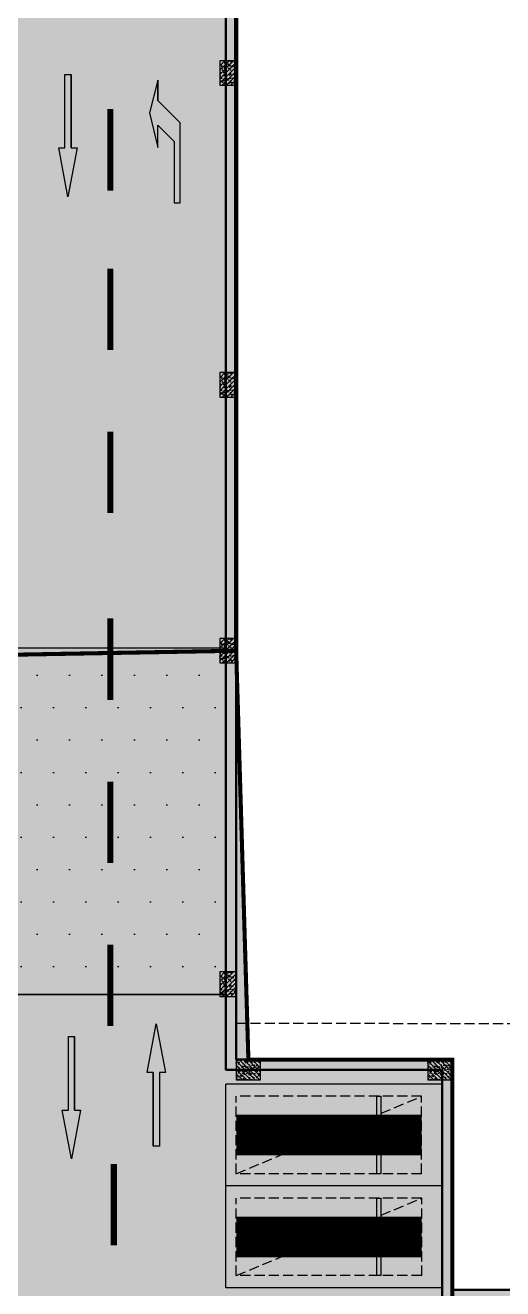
# Model space of a CAD drawing. Extents: x -1338203 to 1886333, y -530034 to 1031844.
# Drawn here: x 635103 to 646815, y 228924 to 259921 of the extents above; entities that cross this region are included whole.
import ezdxf

# ---------------------------------------------------------------- set-up
doc = ezdxf.new("R2010")
doc.units = 0
doc.header["$LTSCALE"] = 1000
doc.header["$MEASUREMENT"] = 0
doc.linetypes.add('A-001-主楼相对位置参照$0$DASH', pattern=[0.35, 0.25, -0.1])
doc.linetypes.add('A-001-平面B2$0$__DASH', pattern=[0.35, 0.25, -0.1])
for name, color, linetype in [('A-001-主楼相对位置参照$0$0G-SITE', 2, 'Continuous'), ('A-001-平面参照B1$0$0A-ELEV-PATT', 8, 'Continuous'), ('A-001-平面参照B1$0$AUDIT_D_220531184525-2', 40, 'Continuous'), ('p-a-regular', 5, 'Continuous'), ('S001地下一墙柱$0$0S-CW-HATCH', 251, 'Continuous'), ('S001地下一墙柱$0$0S-CW-HATCH-UP', 251, 'Continuous'), ('S001地下一墙柱$0$S001地下一墙柱$0$0S-CC-LINE', 52, 'Continuous'), ('S001地下一墙柱$0$S001地下一墙柱$0$0S-CW-HATCH', 251, 'Continuous'), ('S001地下一墙柱$0$S001地下一墙柱$0$0S-CW-HATCH-UP', 251, 'Continuous'), ('中心线', 42, 'Continuous'), ('地面指向箭头', 7, 'Continuous')]:
    doc.layers.add(name, color=color, linetype=linetype)
doc.layers.add('p-a-regular-narrow', color=7, linetype='Continuous', true_color=0x9600ff)
doc.layers.add('p-a-wall', color=7, linetype='Continuous', lineweight=50)
doc.layers.add('p-h-walkable', color=7, linetype='Continuous', lineweight=70, true_color=0xf0f0f0)

# ---------------------------------------------------------------- blocks, each defined once
blk = doc.blocks.new('A-001-平面参照B1')
at = {"layer": 'A-001-平面参照B1$0$0A-ELEV-PATT'}
h = blk.add_hatch(dxfattribs=at)
h.set_pattern_fill('DOTS', color=256, scale=500)
h.set_pattern_definition([(0, (-766365.4, -306889.1), (396.875, 793.75), [0, -793.75])])
h.paths.add_polyline_path([(-132539, -62243), (-126339, -62243), (-126339, -70743), (-132539, -70743)])
at = {"flags": 128}
blk.add_lwpolyline([(-132539, -70743), (-126339, -70743)], dxfattribs=at)
at = {"layer": 'A-001-平面参照B1$0$AUDIT_D_220531184525-2', "ltscale": 0.002}
blk.add_lwpolyline([(-132539, -62243), (-126339, -62243), (-126339, -70743), (-132539, -70743)], close=True, dxfattribs=at)
blk = doc.blocks.new('左转或右转')
at = {"layer": '地面指向箭头'}
blk.add_hatch(color=251, dxfattribs=at).paths.add_polyline_path([(3221046, 2451667), (3221247, 2450864), (3221247, 2451366), (3221799, 2451918), (3221799, 2453874), (3221648, 2453874), (3221648, 2452369), (3221247, 2451968), (3221247, 2452519)])
at = {"layer": '地面指向箭头', "color": 251}
blk.add_lwpolyline([(3221247, 2450864), (3221046, 2451667), (3221247, 2452519), (3221247, 2451968), (3221648, 2452369), (3221648, 2453874), (3221799, 2453874), (3221799, 2451918), (3221247, 2451366), (3221247, 2450864), (3221247, 2451366)], dxfattribs=at)
blk = doc.blocks.new('直行')
at = {"layer": '地面指向箭头'}
blk.add_hatch(color=251, dxfattribs=at).paths.add_polyline_path([(-29241, 4059962), (-29466, 4058762), (-29316, 4058762), (-29316, 4056961), (-29166, 4056961), (-29166, 4058762), (-29016, 4058762)])
at = {"layer": '地面指向箭头', "color": 251}
blk.add_lwpolyline([(-29316, 4058762), (-29316, 4056961), (-29316, 4058762), (-29316, 4058762), (-29466, 4058762), (-29241, 4059962), (-29016, 4058762), (-29166, 4058762), (-29166, 4056961), (-29316, 4056961), (-29316, 4056961)], dxfattribs=at)
blk = doc.blocks.new('A$C9cb663f1')
at = {"layer": '中心线', "color": 251, "const_width": 150}
for points in [[(224545, -103895), (224545, -105895)], [(224545, -107810), (224545, -109810)], [(224545, -111810), (224545, -113810)], [(224545, -116394), (224545, -118394)], [(224545, -120394), (224545, -122394)], [(224545, -124394), (224545, -126394)], [(224630, -129774), (224630, -131774)]]:
    blk.add_lwpolyline(points, dxfattribs=at)
at = {"layer": '地面指向箭头', "color": 251, "rotation": 180}
for p in [(194263, 3953913), (194348, 3930308)]:
    blk.add_blockref('直行', p, dxfattribs=at)
at = {"layer": '地面指向箭头', "color": 251, "linetype": 'Continuous', "xscale": -1, "rotation": 180}
blk.add_blockref('左转或右转', (-2995541, 2347680), dxfattribs=at)
at = {"layer": '地面指向箭头', "color": 251}
blk.add_blockref('直行', (254912, -4186298), dxfattribs=at)
blk = doc.blocks.new('A-001-主楼相对位置参照')
at = {"layer": 'A-001-主楼相对位置参照$0$0G-SITE', "linetype": 'A-001-主楼相对位置参照$0$DASH'}
blk.add_lwpolyline([(-110774, -71476), (-110774, -97598), (-60233, -97598), (-60233, -71436), (-28181, -71359), (-28181, -39250), (-59195, -34274), (-59199, -4282), (-94668, -4272), (-94605, -34368), (-126089, -33751), (-126089, -71447), (-110774, -71476)], dxfattribs=at)

msp = doc.modelspace()

# ---------------------------------------------------------------- hatches: boundary and pattern name
at = {"layer": 'p-h-walkable', "ltscale": 0.002}
h = msp.add_hatch(color=256, dxfattribs=at)
h.dxf.hatch_style = 1
h.paths.add_polyline_path([(514490.7, 277949.1), (514490.7, 273889.1), (520955.8, 273889.1), (534087.5, 256178.4), (538435.4, 250314.4), (543356.6, 253600.3), (543356.6, 247019.1), (549661, 247019.3), (549661, 243449.1), (545126, 243199.1), (545126, 237619.1), (557691, 237619.1), (557441, 242359.1), (578076.6, 242257.5), (578076.6, 244575.6), (585736.6, 244575.6), (585666.6, 241345.6), (590066.6, 241095.6), (590066.6, 238825.6), (593136.6, 238825.6), (593136.6, 241295.6), (598286.6, 241295.6), (598286.6, 244325.6), (613616.6, 244572.5), (613616.6, 241342.5), (618501.6, 241295.6), (618501.6, 238825.6), (621086.6, 238825.6), (621086.6, 241095.6), (626401.6, 241345.6), (626236.6, 244325.6), (640276.6, 244575.6), (640276.6, 286691), (623126.6, 286349.1), (623426.6, 293689.1), (616446.6, 293689.1), (616746.6, 286599.1), (595256.5, 286349.2), (595676.6, 293689.1), (588396.6, 293689.1), (588796.6, 286599.1), (572877.6, 286649.1), (571931.6, 275549.1), (564290.7, 275549.1), (564290.7, 277949.1), (551215.7, 278199.1), (551215.7, 287479.1), (544765.7, 287479.1), (544765.7, 278199.1), (518515.7, 278199.1), (518515.7, 287479.1), (512315.7, 287479.1), (512315.7, 278199.1)])
h = msp.add_hatch(color=256, dxfattribs=at)
h.dxf.hatch_style = 1
h.paths.add_polyline_path([(633826.6, 244460.7), (640276.6, 244575.6), (640576.6, 234544.8), (645576.7, 234544.6), (645576.7, 209278.9), (732355.9, 209029), (732355.1, 235229.9), (738506.7, 235229.9), (738506.6, 268838.9), (732734.3, 268838.9), (732734.3, 272898.9), (711963.1, 272898.9), (711963.1, 278984.7), (717256.7, 278984.7), (717256.7, 284049), (733571.6, 284135.6), (733996.6, 290449.1), (739216.6, 290449.1), (739766.6, 284299.1), (754626.6, 284299.1), (755296.6, 290449.1), (760516.6, 290449.1), (760816.6, 283049.1), (760816.3, 275879.2), (775122.6, 275879.2), (776006.6, 274138.9), (776006.6, 259429.1), (778716.6, 259429.1), (778716.6, 238849.1), (783416.6, 238849.1), (783416.6, 237229.1), (782066.6, 237229.1), (782066.6, 234429.1), (779546.6, 234429.1), (779546.6, 237129.1), (773916.6, 237129.1), (773916.6, 243229.1), (764306.6, 243225.6), (764306.6, 236639.1), (760766.6, 236639.1), (760766.6, 234429.1), (758246.6, 234429.1), (758246.6, 238649.1), (762116.6, 238649.1), (762116.6, 243225.6), (748656.6, 243225.6), (748756.3, 207529.1), (800106.6, 207528.9), (800206.7, 201639.7), (812908.2, 202239.1), (812576.6, 180449.3), (744206, 180449.3), (744206, 173439), (728556.7, 173439), (728556.6, 122289.1), (746356.6, 122289.1), (750916.6, 132325.6), (842896.6, 132325.6), (843211.6, 121345.6), (839116.6, 121345.6), (839116.6, 93449.1), (864906.6, 93449.1), (864906.6, 79694), (875856.6, 74929.1), (875856.6, 65749.1), (834560.6, 65749.1), (839142.9, 28436.3), (869465.5, 32160.2), (871163.4, 18334), (873704.3, 18646.1), (877328.9, 5540.2), (761876.2, -8638.5), (761133.2, 2082.3), (764950.9, 5291.5), (763253.1, 19116.3), (799242.7, 23536.1), (793807.6, 65749.1), (750756.6, 65749.1), (751556.6, 81645.6), (636016.6, 81645.6), (636016.6, 96345.6), (629416.6, 96345.6), (629416.6, 118203.2), (622306.6, 118203.2), (622286.6, 139083.2), (644406.6, 137003.2), (644406.6, 129968.2), (656656.6, 129968.2), (656406.6, 138083.2), (712156.6, 138083.2), (711856.6, 184449.1), (581811.6, 184349.1), (581826.6, 197199.1), (585876.6, 197449.1), (585976.6, 209279), (629226.6, 209578.9), (628926.8, 236145.4), (633826.6, 236145.6)])
at = {"layer": 'S001地下一墙柱$0$0S-CW-HATCH'}
h = msp.add_hatch(color=256, dxfattribs=at)
h.dxf.hatch_style = 1
h.paths.add_polyline_path([(642776.7, 286349), (643026.7, 286349), (643026.7, 281948.9), (640276.7, 281948.9), (640276.7, 234544.6), (645576.7, 234544.6), (645576.7, 228894.7), (655591.4, 228894.7), (655591.4, 209279.1), (707306, 209278.9), (707306, 208979.1), (643236.6, 208979.1), (643236.6, 209278.9), (655341.4, 209278.9), (655341.4, 228644.7), (645326.7, 228644.7), (645326.7, 234294.6), (640026.7, 234294.6), (640025.6, 282248.9), (642776.7, 282249)])
at = {"layer": 'S001地下一墙柱$0$0S-CW-HATCH-UP'}
h = msp.add_hatch(dxfattribs=at)
h.set_pattern_fill('钢筋混凝土', color=256, scale=30)
h.set_pattern_definition([(45, (-9296980.81, -620439.075), (-53.0330086, 53.0330086), []), (50, (-9296980.81, -620439.08), (215.1780548, -18.8256405), [22.5, -247.5]), (355, (-9296980.8, -620439.08), (-41.6254, 225.65764), [18, -198]), (100.4514, (-9296962.88, -620440.64), (173.5528145, 206.8318626), [19.122057, -210.3426336]), (46.1842, (-9296980.8, -620379.08), (320.1723146, -49.655704), [33.75, -371.25]), (96.6356, (-9296954.13, -620383.2), (280.398812, 292.235361), [28.683086, -315.5139]), (351.1842, (-9296980.8, -620379.08), (280.398584, 292.23558), [27, -297]), (21, (-9296950.81, -620394.08), (179.0721156, -120.7856672), [22.5, -247.5]), (326, (-9296950.8, -620394.08), (72.9945996, 217.5450135), [18, -198]), (71.4514, (-9296935.89, -620404.14), (252.0667886, 96.759149), [19.122057, -210.3426336]), (37.5, (-9296980.81, -620439.075), (3.6479566, 99.86815615), [0, -195.6, 0, -201, 0, -198.75]), (7.5, (-9296980.81, -620439.08), (78.9208612, 118.3235136), [0, -114.6, 0, -191.1, 0, -75.75]), (327.5, (-9297047.71, -620439.075), (160.14673085, -6.7664615), [0, -75, 0, -234, 0, -310.5]), (317.5, (-9297077.71, -620439.08), (174.9558508, 30.0314947), [0, -97.5, 0, -155.4, 0, -220.5])])
h.paths.add_polyline_path([(642776.7, 286349), (643026.7, 286349), (643026.7, 281948.9), (640276.7, 281948.9), (640276.7, 234544.6), (645576.7, 234544.6), (645576.7, 228894.7), (655591.4, 228894.7), (655591.4, 209279.1), (707306, 209278.9), (707306, 208979.1), (643236.6, 208979.1), (643236.6, 209278.9), (655341.4, 209278.9), (655341.4, 228644.7), (645326.7, 228644.7), (645326.7, 234294.6), (640026.7, 234294.6), (640025.6, 282248.9), (642776.7, 282249)])
at = {"layer": 'S001地下一墙柱$0$S001地下一墙柱$0$0S-CW-HATCH'}
h = msp.add_hatch(color=256, dxfattribs=at)
h.dxf.hatch_style = 1
h.paths.add_polyline_path([(639876.6, 258449.1), (640276.6, 258449.1), (640276.6, 259049.1), (639876.6, 259049.1)])
h = msp.add_hatch(color=256, dxfattribs=at)
h.dxf.hatch_style = 1
h.paths.add_polyline_path([(639876.7, 250798.9), (640276.7, 250798.9), (640276.7, 251398.9), (639876.7, 251398.9)])
h = msp.add_hatch(color=256, dxfattribs=at)
h.dxf.hatch_style = 1
h.paths.add_polyline_path([(639876.6, 244275.6), (640276.6, 244275.6), (640276.6, 244875.6), (639876.6, 244875.6)])
h = msp.add_hatch(color=256, dxfattribs=at)
h.dxf.hatch_style = 1
h.paths.add_polyline_path([(639876.6, 236095.6), (640276.6, 236095.6), (640276.6, 236695.6), (639876.6, 236695.6)])
h = msp.add_hatch(color=256, dxfattribs=at)
h.dxf.hatch_style = 1
h.paths.add_polyline_path([(640876.6, 234044.8), (640876.6, 234544.8), (640276.6, 234544.8), (640276.6, 234044.8)])
h = msp.add_hatch(color=256, dxfattribs=at)
h.dxf.hatch_style = 1
h.paths.add_polyline_path([(645576.6, 234044.8), (645576.6, 234544.8), (644976.6, 234544.8), (644976.6, 234044.8)])
at = {"layer": 'S001地下一墙柱$0$S001地下一墙柱$0$0S-CW-HATCH-UP'}
h = msp.add_hatch(dxfattribs=at)
h.set_pattern_fill('钢筋混凝土', color=256, scale=30, angle=-180)
h.set_pattern_definition([(225, (607465.86, 302668.66), (53.03301, -53.03301), []), (230, (607465.86, 302668.66), (-215.17805, 18.82564), [22.5, -247.5]), (175, (607465.86, 302668.66), (41.6254, -225.6576), [18, -198]), (280.4514, (607447.93, 302670.23), (-173.5528, -206.8319), [19.1221, -210.3426]), (226.1842, (607465.86, 302608.66), (-320.1723, 49.6557), [33.75, -371.25]), (276.6356, (607439.18, 302612.8), (-280.3988, -292.2354), [28.683, -315.5139]), (171.1842, (607465.86, 302608.66), (-280.3986, -292.2356), [27, -297]), (201, (607435.86, 302623.66), (-179.0721, 120.78567), [22.5, -247.5]), (146, (607435.86, 302623.66), (-72.9946, -217.545), [18, -198]), (251.4514, (607420.94, 302633.73), (-252.0668, -96.75915), [19.1221, -210.3426]), (217.5, (607465.86, 302668.66), (-3.64796, -99.86816), [0, -195.6, 0, -201, 0, -198.75]), (187.5, (607465.86, 302668.66), (-78.92086, -118.32351), [0, -114.6, 0, -191.1, 0, -75.75]), (147.5, (607532.76, 302668.66), (-160.14673, 6.76646), [0, -75, 0, -234, 0, -310.5]), (137.5, (607562.76, 302668.66), (-174.95585, -30.0315), [0, -97.5, 0, -155.4, 0, -220.5])])
h.paths.add_polyline_path([(639876.6, 258449.1), (640276.6, 258449.1), (640276.6, 259049.1), (639876.6, 259049.1)])
h = msp.add_hatch(dxfattribs=at)
h.set_pattern_fill('钢筋混凝土', color=256, scale=30, angle=-180)
h.set_pattern_definition([(225, (607465.92, 295018.5), (53.03301, -53.03301), []), (230, (607465.92, 295018.5), (-215.17805, 18.82564), [22.5, -247.5]), (175, (607465.92, 295018.5), (41.6254, -225.6576), [18, -198]), (280.4514, (607448, 295020.07), (-173.5528, -206.8319), [19.1221, -210.3426]), (226.1842, (607465.92, 294958.5), (-320.1723, 49.6557), [33.75, -371.25]), (276.6356, (607439.24, 294962.64), (-280.3988, -292.2354), [28.683, -315.5139]), (171.1842, (607465.92, 294958.5), (-280.3986, -292.2356), [27, -297]), (201, (607435.92, 294973.5), (-179.0721, 120.78567), [22.5, -247.5]), (146, (607435.92, 294973.5), (-72.9946, -217.545), [18, -198]), (251.4514, (607421, 294983.56), (-252.0668, -96.75915), [19.1221, -210.3426]), (217.5, (607465.92, 295018.5), (-3.64796, -99.86816), [0, -195.6, 0, -201, 0, -198.75]), (187.5, (607465.92, 295018.5), (-78.92086, -118.32351), [0, -114.6, 0, -191.1, 0, -75.75]), (147.5, (607532.82, 295018.5), (-160.14673, 6.76646), [0, -75, 0, -234, 0, -310.5]), (137.5, (607562.82, 295018.5), (-174.95585, -30.0315), [0, -97.5, 0, -155.4, 0, -220.5])])
h.paths.add_polyline_path([(639876.7, 250798.9), (640276.7, 250798.9), (640276.7, 251398.9), (639876.7, 251398.9)])
h = msp.add_hatch(dxfattribs=at)
h.set_pattern_fill('钢筋混凝土', color=256, scale=30, angle=-180)
h.set_pattern_definition([(225, (607465.86, 288495.175), (53.03301, -53.03301), []), (230, (607465.86, 288495.18), (-215.17805, 18.82564), [22.5, -247.5]), (175, (607465.86, 288495.18), (41.6254, -225.6576), [18, -198]), (280.4514, (607447.93, 288496.74), (-173.5528, -206.8319), [19.1221, -210.3426]), (226.1842, (607465.86, 288435.18), (-320.1723, 49.6557), [33.75, -371.25]), (276.6356, (607439.18, 288439.3), (-280.3988, -292.2354), [28.683, -315.5139]), (171.1842, (607465.86, 288435.18), (-280.3986, -292.2356), [27, -297]), (201, (607435.86, 288450.18), (-179.0721, 120.78567), [22.5, -247.5]), (146, (607435.86, 288450.18), (-72.9946, -217.545), [18, -198]), (251.4514, (607420.94, 288460.24), (-252.0668, -96.75915), [19.1221, -210.3426]), (217.5, (607465.86, 288495.175), (-3.64796, -99.86816), [0, -195.6, 0, -201, 0, -198.75]), (187.5, (607465.86, 288495.18), (-78.92086, -118.32351), [0, -114.6, 0, -191.1, 0, -75.75]), (147.5, (607532.76, 288495.175), (-160.14673, 6.76646), [0, -75, 0, -234, 0, -310.5]), (137.5, (607562.76, 288495.18), (-174.95585, -30.0315), [0, -97.5, 0, -155.4, 0, -220.5])])
h.paths.add_polyline_path([(639876.6, 244275.6), (640276.6, 244275.6), (640276.6, 244875.6), (639876.6, 244875.6)])
h = msp.add_hatch(dxfattribs=at)
h.set_pattern_fill('钢筋混凝土', color=256, scale=30, angle=-180)
h.set_pattern_definition([(225, (607465.86, 280315.15), (53.03301, -53.03301), []), (230, (607465.86, 280315.15), (-215.17805, 18.82564), [22.5, -247.5]), (175, (607465.86, 280315.15), (41.6254, -225.6576), [18, -198]), (280.4514, (607447.93, 280316.72), (-173.5528, -206.8319), [19.1221, -210.3426]), (226.1842, (607465.86, 280255.15), (-320.1723, 49.6557), [33.75, -371.25]), (276.6356, (607439.18, 280259.3), (-280.3988, -292.2354), [28.683, -315.5139]), (171.1842, (607465.86, 280255.15), (-280.3986, -292.2356), [27, -297]), (201, (607435.86, 280270.15), (-179.0721, 120.78567), [22.5, -247.5]), (146, (607435.86, 280270.15), (-72.9946, -217.545), [18, -198]), (251.4514, (607420.94, 280280.21), (-252.0668, -96.75915), [19.1221, -210.3426]), (217.5, (607465.86, 280315.15), (-3.64796, -99.86816), [0, -195.6, 0, -201, 0, -198.75]), (187.5, (607465.86, 280315.15), (-78.92086, -118.32351), [0, -114.6, 0, -191.1, 0, -75.75]), (147.5, (607532.76, 280315.15), (-160.14673, 6.76646), [0, -75, 0, -234, 0, -310.5]), (137.5, (607562.76, 280315.15), (-174.95585, -30.0315), [0, -97.5, 0, -155.4, 0, -220.5])])
h.paths.add_polyline_path([(639876.6, 236095.6), (640276.6, 236095.6), (640276.6, 236695.6), (639876.6, 236695.6)])
h = msp.add_hatch(dxfattribs=at)
h.set_pattern_fill('钢筋混凝土', color=256, scale=30, angle=-90)
h.set_pattern_definition([(315, (649828.46, 201734.08), (53.03301, 53.03301), []), (320, (649828.46, 201734.08), (-18.8256, -215.1781), [22.5, -247.5]), (265, (649828.46, 201734.08), (225.6576, 41.6254), [18, -198]), (10.4514, (649826.89, 201716.15), (206.8319, -173.5528), [19.122, -210.3426]), (316.1842, (649888.46, 201734.08), (-49.6557, -320.1723), [33.75, -371.25]), (6.6356, (649884.32, 201707.4), (292.2354, -280.3988), [28.683, -315.514]), (261.1842, (649888.46, 201734.08), (292.2356, -280.3986), [27, -297]), (291, (649873.46, 201704.08), (-120.7857, -179.0721), [22.5, -247.5]), (236, (649873.46, 201704.08), (217.545, -72.9946), [18, -198]), (341.4514, (649863.4, 201689.15), (96.7591, -252.0668), [19.122, -210.3426]), (307.5, (649828.46, 201734.08), (99.86816, -3.64796), [0, -195.6, 0, -201, 0, -198.75]), (277.5, (649828.46, 201734.08), (118.3235, -78.92086), [0, -114.6, 0, -191.1, 0, -75.75]), (237.5, (649828.46, 201800.98), (-6.76646, -160.14673), [0, -75, 0, -234, 0, -310.5]), (227.5, (649828.46, 201830.98), (30.0315, -174.95585), [0, -97.5, 0, -155.4, 0, -220.5])])
h.paths.add_polyline_path([(640876.6, 234044.8), (640876.6, 234544.8), (640276.6, 234544.8), (640276.6, 234044.8)])
h = msp.add_hatch(dxfattribs=at)
h.set_pattern_fill('钢筋混凝土', color=256, scale=30, angle=-90)
h.set_pattern_definition([(315, (654528.54, 201734.08), (53.03301, 53.03301), []), (320, (654528.54, 201734.08), (-18.8256, -215.1781), [22.5, -247.5]), (265, (654528.54, 201734.08), (225.6576, 41.6254), [18, -198]), (10.4514, (654526.97, 201716.15), (206.8319, -173.5528), [19.122, -210.3426]), (316.1842, (654588.54, 201734.08), (-49.6557, -320.1723), [33.75, -371.25]), (6.6356, (654584.4, 201707.4), (292.2354, -280.3988), [28.683, -315.514]), (261.1842, (654588.54, 201734.08), (292.2356, -280.3986), [27, -297]), (291, (654573.54, 201704.08), (-120.7857, -179.0721), [22.5, -247.5]), (236, (654573.54, 201704.08), (217.545, -72.9946), [18, -198]), (341.4514, (654563.47, 201689.15), (96.7591, -252.0668), [19.122, -210.3426]), (307.5, (654528.54, 201734.08), (99.86816, -3.64796), [0, -195.6, 0, -201, 0, -198.75]), (277.5, (654528.54, 201734.08), (118.3235, -78.92086), [0, -114.6, 0, -191.1, 0, -75.75]), (237.5, (654528.54, 201800.98), (-6.76646, -160.14673), [0, -75, 0, -234, 0, -310.5]), (227.5, (654528.54, 201830.98), (30.0315, -174.95585), [0, -97.5, 0, -155.4, 0, -220.5])])
h.paths.add_polyline_path([(645576.6, 234044.8), (645576.6, 234544.8), (644976.6, 234544.8), (644976.6, 234044.8)])

# ---------------------------------------------------------------- linework, layer by layer
for p, q in [((645326.9, 233944.8), (640026.9, 233944.8)), ((640026.9, 231444.8), (640026.9, 233944.8)), ((645326.9, 231444.8), (645326.9, 233944.8)), ((645326.9, 231444.8), (640026.9, 231444.8)), ((645327.1, 231444.8), (640027.1, 231444.8)), ((640027.1, 228944.8), (640027.1, 231444.8)), ((645327.1, 228944.8), (645327.1, 231444.8)), ((645327.1, 228944.8), (640027.1, 228944.8))]:
    msp.add_line(p, q)
at = {"linetype": 'A-001-平面B2$0$__DASH'}
for p, q in [((640276.9, 231744.8), (640276.9, 233644.8)), ((644826.9, 233644.8), (640276.9, 233644.8)), ((644826.9, 231744.8), (644826.9, 233644.8)), ((644826.9, 231744.8), (640276.9, 231744.8)), ((640277.1, 229244.8), (640277.1, 231144.8)), ((644827.1, 231144.8), (640277.1, 231144.8)), ((644827.1, 229244.8), (644827.1, 231144.8)), ((644827.1, 229244.8), (640277.1, 229244.8))]:
    msp.add_line(p, q, dxfattribs=at)
for points in [[(640276.9, 231744.8), (644826.9, 233644.8)], [(640277.1, 229244.8), (644827.1, 231144.8)]]:
    msp.add_lwpolyline(points, dxfattribs=at)
for points in [[(643826.9, 233644.8), (643826.9, 231744.8), (643726.9, 231744.8), (643726.9, 233644.8)], [(643827.1, 231144.8), (643827.1, 229244.8), (643727.1, 229244.8), (643727.1, 231144.8)]]:
    msp.add_lwpolyline(points, close=True)
at = {"layer": 'p-a-regular', "ltscale": 0.002, "const_width": 1000}
msp.add_lwpolyline([(644827.1, 230194.8), (640277.1, 230194.8)], dxfattribs=at)
at = {"layer": 'p-a-regular-narrow', "ltscale": 0.002, "const_width": 1000}
msp.add_lwpolyline([(644826.9, 232694.8), (640276.9, 232694.8)], dxfattribs=at)
at = {"layer": 'p-a-wall', "elevation": 0, "flags": 128}
msp.add_lwpolyline([(642776.7, 286349), (643026.7, 286349), (643026.7, 281948.9), (640276.7, 281948.9), (640276.7, 234544.6), (645576.7, 234544.6), (645576.7, 228894.7), (655591.4, 228894.7), (655591.4, 209279.1), (707306, 209278.9), (707306, 208979.1), (643236.6, 208979.1), (643236.6, 209278.9), (655341.4, 209278.9), (655341.4, 228644.7), (645326.7, 228644.7), (645326.7, 234294.6), (640026.7, 234294.6), (640025.6, 282248.9), (642776.7, 282249)], close=True, dxfattribs=at)
at = {"layer": 'p-h-walkable', "ltscale": 0.002, "const_width": 100}
for points in [[(557441, 242359.1), (578076.6, 242257.5), (578076.6, 244575.6), (585736.6, 244575.6), (585666.6, 241345.6), (590066.6, 241095.6), (590066.6, 238825.6), (593136.6, 238825.6), (593136.6, 241295.6), (598286.6, 241295.6), (598286.6, 244325.6), (613616.6, 244572.5), (613616.6, 241342.5), (618501.6, 241295.6), (618501.6, 238825.6), (621086.6, 238825.6), (621086.6, 241095.6), (626401.6, 241345.6), (626236.6, 244325.6), (640276.6, 244575.6), (640276.6, 286691)], [(711856.6, 184449.1), (581811.6, 184349.1), (581826.6, 197199.1), (585876.6, 197449.1), (585976.6, 209279), (629226.6, 209578.9), (628926.8, 236145.4), (633826.6, 236145.6), (633826.6, 244460.7), (640276.6, 244575.6), (640576.6, 234544.8), (645576.7, 234544.6), (645576.7, 209278.9), (732355.9, 209029)]]:
    msp.add_lwpolyline(points, dxfattribs=at)
at = {"layer": 'S001地下一墙柱$0$S001地下一墙柱$0$0S-CC-LINE'}
for points in [[(639876.6, 258449.1), (640276.6, 258449.1), (640276.6, 259049.1), (639876.6, 259049.1)], [(639876.6, 244275.6), (640276.6, 244275.6), (640276.6, 244875.6), (639876.6, 244875.6)], [(639876.6, 236095.6), (640276.6, 236095.6), (640276.6, 236695.6), (639876.6, 236695.6)], [(640876.6, 234044.8), (640876.6, 234544.8), (640276.6, 234544.8), (640276.6, 234044.8)], [(645576.6, 234044.8), (645576.6, 234544.8), (644976.6, 234544.8), (644976.6, 234044.8)]]:
    msp.add_lwpolyline(points, close=True, dxfattribs=at)
at = {"layer": 'S001地下一墙柱$0$S001地下一墙柱$0$0S-CC-LINE', "elevation": 0}
msp.add_lwpolyline([(639876.7, 250798.9), (640276.7, 250798.9), (640276.7, 251398.9), (639876.7, 251398.9)], close=True, dxfattribs=at)

# ---------------------------------------------------------------- block references
msp.add_blockref('A-001-平面参照B1', (766365.4, 306889.1))
at = {"ltscale": 0.002}
for name, p in [('A-001-主楼相对位置参照', (766365.4, 306889.1)), ('A$C9cb663f1', (412646.2, 361761.3))]:
    msp.add_blockref(name, p, dxfattribs=at)

doc.saveas('drawing.dxf')
